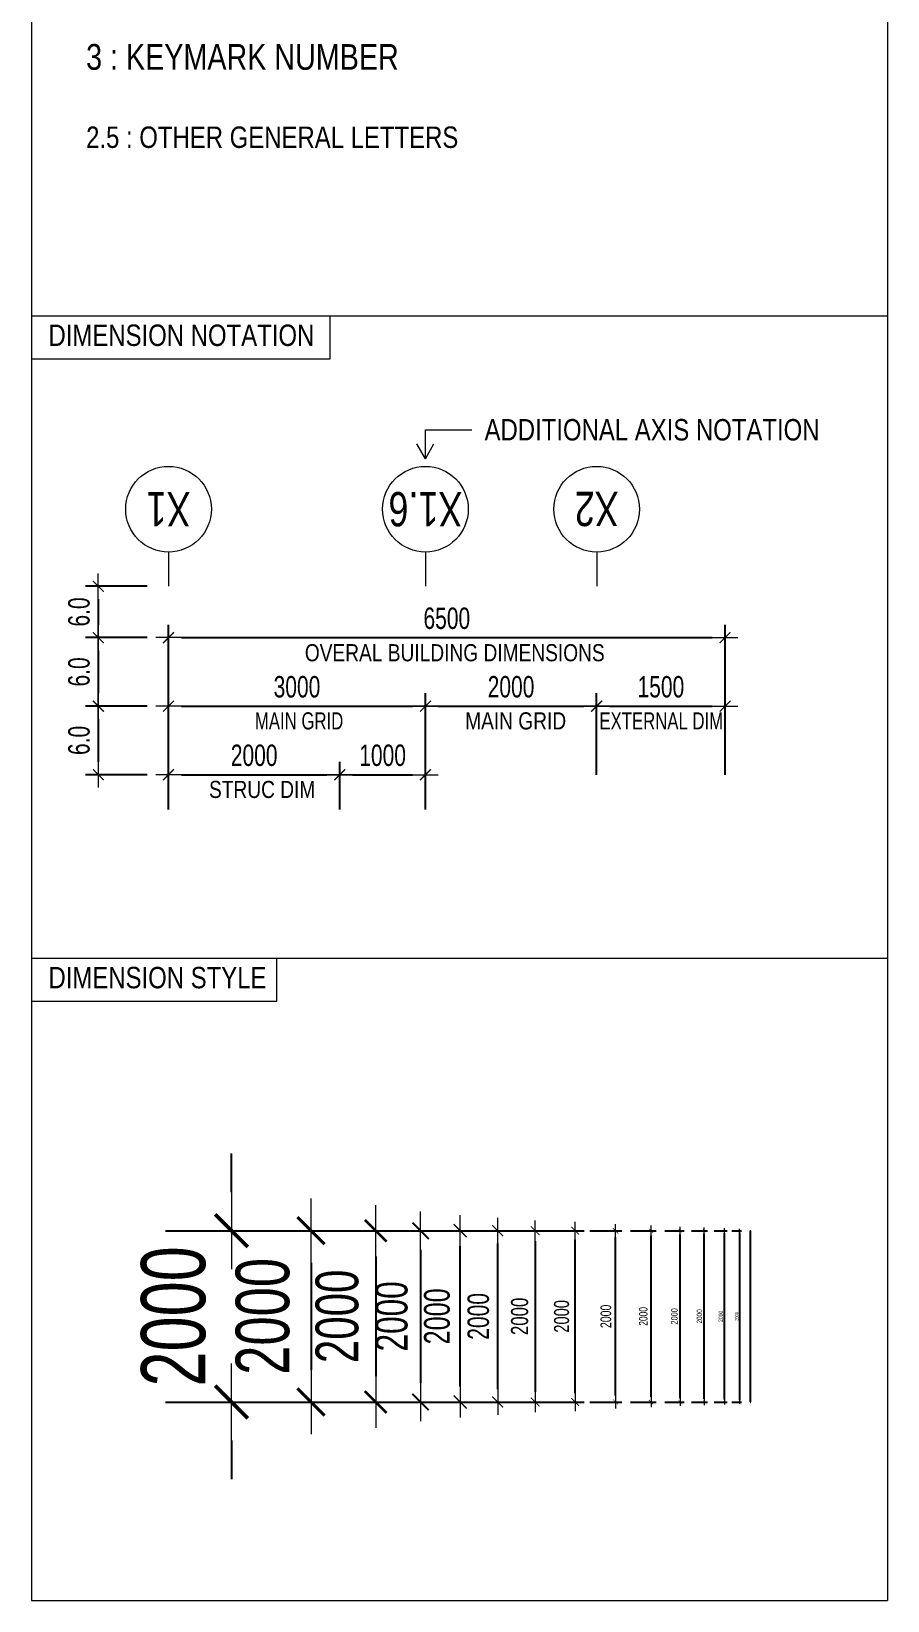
# Model space of a CAD drawing. Header units: millimetres. Extents: x -186788 to 266101, y -9748 to 236614.
# Drawn here: x -128334 to -118334, y 183317 to 201641 of the extents above; entities that cross this region are included whole.
import ezdxf
from ezdxf.enums import TextEntityAlignment as Align

# ---------------------------------------------------------------- set-up
doc = ezdxf.new("R2010")
doc.units = ezdxf.units.MM
doc.header["$MEASUREMENT"] = 0
doc.header["$PDMODE"] = 1
doc.linetypes.add('CENTER2', pattern=[1.125, 0.75, -0.125, 0.125, -0.125])
for name, color, linetype, lineweight in [('NDC_FRAME', 7, 'Continuous', 20), ('NDC_S_ANNO', 7, 'Continuous', 20), ('NDC_S_AXIS', 5, 'CENTER2', 13), ('NDC_S_DIM', 1, 'Continuous', 15), ('NDC_S_SYMBOL', 1, 'Continuous', 15), ('NDC_S_TEXT SYMBOL', 7, 'Continuous', 20), ('NDC_S_VN TEXT', 7, 'Continuous', 20)]:
    doc.layers.add(name, color=color, linetype=linetype, lineweight=lineweight)
doc.styles.add('NDC_ANNO', font='', dxfattribs={"width": 0.8})
doc.styles.add('NDC_DIM', font='', dxfattribs={"width": 0.75})
doc.styles.add('NDC_VIE TXT', font='arial.ttf', dxfattribs={"width": 0.8})
doc.styles.get('NDC_ANNO').set_extended_font_data('Dotum')
doc.styles.get('NDC_DIM').set_extended_font_data('Dotum')
doc.dimstyles.new('NDC_dim_100', dxfattribs={"dimscale": 100, "dimtxt": 2.2, "dimasz": 1.5, "dimexe": 1.5, "dimexo": 2.5, "dimgap": 1, "dimtad": 1, "dimdec": 0, "dimzin": 0, "dimdsep": 46, "dimtxsty": 'NDC_DIM', "dimblk": 'DIMMARK', "dimcen": 0.09, "dimdle": 1.2, "dimclrd": 1, "dimclre": 1, "dimclrt": 3, "dimadec": 0, "dimazin": 0, "dimtfac": 1, "dimtdec": 0, "dimtix": 1, "dimtofl": 0, "dimtmove": 0, "dimatfit": 3, "dimfxl": 0, "dimtolj": 1, "dimtzin": 0, "dimarcsym": 0})
doc.dimstyles.new('NDC_dim_120', dxfattribs={"dimscale": 120, "dimtxt": 2.2, "dimasz": 1.5, "dimexe": 1.5, "dimexo": 2.5, "dimgap": 1, "dimtad": 1, "dimdec": 0, "dimzin": 0, "dimdsep": 46, "dimtxsty": 'NDC_DIM', "dimblk": 'DIMMARK', "dimcen": 0.09, "dimdle": 1.2, "dimclrd": 1, "dimclre": 1, "dimclrt": 3, "dimadec": 0, "dimazin": 0, "dimtfac": 1, "dimtdec": 0, "dimtix": 1, "dimtofl": 0, "dimtmove": 0, "dimatfit": 3, "dimfxl": 0, "dimtolj": 1, "dimtzin": 0, "dimarcsym": 0})
doc.dimstyles.new('NDC_dim_15', dxfattribs={"dimscale": 15, "dimtxt": 2.2, "dimasz": 1.5, "dimexe": 1.5, "dimexo": 2.5, "dimgap": 1, "dimtad": 1, "dimdec": 0, "dimzin": 0, "dimdsep": 46, "dimtxsty": 'NDC_DIM', "dimblk": 'DIMMARK', "dimcen": 0.09, "dimdle": 1.2, "dimclrd": 1, "dimclre": 1, "dimclrt": 3, "dimadec": 0, "dimazin": 0, "dimtfac": 1, "dimtdec": 0, "dimtix": 1, "dimtofl": 0, "dimtmove": 0, "dimatfit": 3, "dimfxl": 0, "dimtolj": 1, "dimtzin": 0, "dimarcsym": 0})
doc.dimstyles.new('NDC_dim_150', dxfattribs={"dimscale": 150, "dimtxt": 2.2, "dimasz": 1.5, "dimexe": 1.5, "dimexo": 2.5, "dimgap": 1, "dimtad": 1, "dimdec": 0, "dimzin": 0, "dimdsep": 46, "dimtxsty": 'NDC_DIM', "dimblk": 'DIMMARK', "dimcen": 0.09, "dimdle": 1.2, "dimclrd": 1, "dimclre": 1, "dimclrt": 3, "dimadec": 0, "dimazin": 0, "dimtfac": 1, "dimtdec": 0, "dimtix": 1, "dimtofl": 0, "dimtmove": 0, "dimatfit": 3, "dimfxl": 0, "dimtolj": 1, "dimtzin": 0, "dimarcsym": 0})
doc.dimstyles.new('NDC_dim_20', dxfattribs={"dimscale": 20, "dimtxt": 2.2, "dimasz": 1.5, "dimexe": 1.5, "dimexo": 2.5, "dimgap": 1, "dimtad": 1, "dimdec": 0, "dimzin": 0, "dimdsep": 46, "dimtxsty": 'NDC_DIM', "dimblk": 'DIMMARK', "dimcen": 0.09, "dimdle": 1.2, "dimclrd": 1, "dimclre": 1, "dimclrt": 3, "dimadec": 0, "dimazin": 0, "dimtfac": 1, "dimtdec": 0, "dimtix": 1, "dimtofl": 0, "dimtmove": 0, "dimatfit": 3, "dimfxl": 0, "dimtolj": 1, "dimtzin": 0, "dimarcsym": 0})
doc.dimstyles.new('NDC_dim_200', dxfattribs={"dimscale": 200, "dimtxt": 2.2, "dimasz": 1.5, "dimexe": 1.5, "dimexo": 2.5, "dimgap": 1, "dimtad": 1, "dimdec": 0, "dimzin": 0, "dimdsep": 46, "dimtxsty": 'NDC_DIM', "dimblk": 'DIMMARK', "dimcen": 0.09, "dimdle": 1.2, "dimclrd": 1, "dimclre": 1, "dimclrt": 3, "dimadec": 0, "dimazin": 0, "dimtfac": 1, "dimtdec": 0, "dimtix": 1, "dimtofl": 0, "dimtmove": 0, "dimatfit": 3, "dimfxl": 0, "dimtolj": 1, "dimtzin": 0, "dimarcsym": 0})
doc.dimstyles.new('NDC_dim_25', dxfattribs={"dimscale": 25, "dimtxt": 2.2, "dimasz": 1.5, "dimexe": 1.5, "dimexo": 2.5, "dimgap": 1, "dimtad": 1, "dimdec": 0, "dimzin": 0, "dimdsep": 46, "dimtxsty": 'NDC_DIM', "dimblk": 'DIMMARK', "dimcen": 0.09, "dimdle": 1.2, "dimclrd": 1, "dimclre": 1, "dimclrt": 3, "dimadec": 0, "dimazin": 0, "dimtfac": 1, "dimtdec": 0, "dimtix": 1, "dimtofl": 0, "dimtmove": 0, "dimatfit": 3, "dimfxl": 0, "dimtolj": 1, "dimtzin": 0, "dimarcsym": 0})
doc.dimstyles.new('NDC_dim_250', dxfattribs={"dimscale": 250, "dimtxt": 2.2, "dimasz": 1.5, "dimexe": 1.5, "dimexo": 2.5, "dimgap": 1, "dimtad": 1, "dimdec": 0, "dimzin": 0, "dimdsep": 46, "dimtxsty": 'NDC_DIM', "dimblk": 'DIMMARK', "dimcen": 0.09, "dimdle": 1.2, "dimclrd": 1, "dimclre": 1, "dimclrt": 3, "dimadec": 0, "dimazin": 0, "dimtfac": 1, "dimtdec": 0, "dimtix": 1, "dimtofl": 0, "dimtmove": 0, "dimatfit": 3, "dimfxl": 0, "dimtolj": 1, "dimtzin": 0, "dimarcsym": 0})
doc.dimstyles.new('NDC_dim_30', dxfattribs={"dimscale": 30, "dimtxt": 2.2, "dimasz": 1.5, "dimexe": 1.5, "dimexo": 2.5, "dimgap": 1, "dimtad": 1, "dimdec": 0, "dimzin": 0, "dimdsep": 46, "dimtxsty": 'NDC_DIM', "dimblk": 'DIMMARK', "dimcen": 0.09, "dimdle": 1.2, "dimclrd": 1, "dimclre": 1, "dimclrt": 3, "dimadec": 0, "dimazin": 0, "dimtfac": 1, "dimtdec": 0, "dimtix": 1, "dimtofl": 0, "dimtmove": 0, "dimatfit": 3, "dimfxl": 0, "dimtolj": 1, "dimtzin": 0, "dimarcsym": 0})
doc.dimstyles.new('NDC_dim_300', dxfattribs={"dimscale": 300, "dimtxt": 2.2, "dimasz": 1.5, "dimexe": 1.5, "dimexo": 2.5, "dimgap": 1, "dimtad": 1, "dimdec": 0, "dimzin": 0, "dimdsep": 46, "dimtxsty": 'NDC_DIM', "dimblk": 'DIMMARK', "dimcen": 0.09, "dimdle": 1.2, "dimclrd": 1, "dimclre": 1, "dimclrt": 3, "dimadec": 0, "dimazin": 0, "dimtfac": 1, "dimtdec": 0, "dimtix": 1, "dimtofl": 0, "dimtmove": 0, "dimatfit": 3, "dimfxl": 0, "dimtolj": 1, "dimtzin": 0, "dimarcsym": 0})
doc.dimstyles.new('NDC_dim_40', dxfattribs={"dimscale": 40, "dimtxt": 2.2, "dimasz": 1.5, "dimexe": 1.5, "dimexo": 2.5, "dimgap": 1, "dimtad": 1, "dimdec": 0, "dimzin": 0, "dimdsep": 46, "dimtxsty": 'NDC_DIM', "dimblk": 'DIMMARK', "dimcen": 0.09, "dimdle": 1.2, "dimclrd": 1, "dimclre": 1, "dimclrt": 3, "dimadec": 0, "dimazin": 0, "dimtfac": 1, "dimtdec": 0, "dimtix": 1, "dimtofl": 0, "dimtmove": 0, "dimatfit": 3, "dimfxl": 0, "dimtolj": 1, "dimtzin": 0, "dimarcsym": 0})
doc.dimstyles.new('NDC_dim_50', dxfattribs={"dimscale": 50, "dimtxt": 2.2, "dimasz": 1.5, "dimexe": 1.5, "dimexo": 2.5, "dimgap": 1, "dimtad": 1, "dimdec": 0, "dimzin": 0, "dimdsep": 46, "dimtxsty": 'NDC_DIM', "dimblk": 'DIMMARK', "dimcen": 0.09, "dimdle": 1.2, "dimclrd": 1, "dimclre": 1, "dimclrt": 3, "dimadec": 0, "dimazin": 0, "dimtfac": 1, "dimtdec": 0, "dimtix": 1, "dimtofl": 0, "dimtmove": 0, "dimatfit": 3, "dimfxl": 0, "dimtolj": 1, "dimtzin": 0, "dimarcsym": 0})
doc.dimstyles.new('NDC_dim_70', dxfattribs={"dimscale": 70, "dimtxt": 2.2, "dimasz": 1.5, "dimexe": 1.5, "dimexo": 2.5, "dimgap": 1, "dimtad": 1, "dimdec": 0, "dimzin": 0, "dimdsep": 46, "dimtxsty": 'NDC_DIM', "dimblk": 'DIMMARK', "dimcen": 0.09, "dimdle": 1.2, "dimclrd": 1, "dimclre": 1, "dimclrt": 3, "dimadec": 0, "dimazin": 0, "dimtfac": 1, "dimtdec": 0, "dimtix": 1, "dimtofl": 0, "dimtmove": 0, "dimatfit": 3, "dimfxl": 0, "dimtolj": 1, "dimtzin": 0, "dimarcsym": 0})
doc.dimstyles.new('NDC_dim_80', dxfattribs={"dimscale": 80, "dimtxt": 2.2, "dimasz": 1.5, "dimexe": 1.5, "dimexo": 2.5, "dimgap": 1, "dimtad": 1, "dimdec": 0, "dimzin": 0, "dimdsep": 46, "dimtxsty": 'NDC_DIM', "dimblk": 'DIMMARK', "dimcen": 0.09, "dimdle": 1.2, "dimclrd": 1, "dimclre": 1, "dimclrt": 3, "dimadec": 0, "dimazin": 0, "dimtfac": 1, "dimtdec": 0, "dimtix": 1, "dimtofl": 0, "dimtmove": 0, "dimatfit": 3, "dimfxl": 0, "dimtolj": 1, "dimtzin": 0, "dimarcsym": 0})
doc.dimstyles.new('NDC_dim_iso', dxfattribs={"dimtxt": 2.2, "dimasz": 1, "dimexe": 1.5, "dimexo": 2.5, "dimgap": 1, "dimtad": 1, "dimdec": 0, "dimzin": 0, "dimdsep": 46, "dimtxsty": 'NDC_DIM', "dimblk": 'DIMMARK', "dimcen": 0.09, "dimdle": 1.2, "dimclrd": 1, "dimclre": 1, "dimclrt": 3, "dimadec": 0, "dimazin": 0, "dimtfac": 1, "dimtdec": 0, "dimtix": 1, "dimtofl": 0, "dimtmove": 0, "dimatfit": 3, "dimfxl": 0, "dimtolj": 1, "dimtzin": 0, "dimarcsym": 0})

# ---------------------------------------------------------------- blocks, each defined once
blk = doc.blocks.new('DIMMARK')
at = {"layer": 'NDC_S_DIM', "color": 1}
blk.add_line((-1.5, 0), (1, 0), dxfattribs=at)
at = {"layer": 'NDC_S_DIM', "color": 2, "const_width": 0.1}
blk.add_lwpolyline([(-0.424, -0.424), (0.424, 0.424)], dxfattribs=at)
blk = doc.blocks.new('*D224')
at = {"layer": 'Defpoints', "color": 0, "transparency": 16777216}
for p in [(-122417, 50464), (-118731, 50464), (-122417, 48464)]:
    blk.add_point(p, dxfattribs=at)
at = {"layer": 'NDC_S_DIM', "color": 1, "lineweight": -2, "transparency": 16777216}
for p, q in [((-119531, 50464), (-118581, 50464)), ((-118731, 48614), (-118731, 50314)), ((-119531, 48464), (-118581, 48464))]:
    blk.add_line(p, q, dxfattribs=at)
at = {"layer": 'NDC_S_DIM', "color": 1, "lineweight": -2, "transparency": 16777216, "xscale": 150, "yscale": 150, "zscale": 150}
for p, rotation in [((-118731, 50464), 90), ((-118731, 48464), 270)]:
    blk.add_blockref('DIMMARK', p, dxfattribs=dict(at, rotation=rotation))
at = {"layer": 'NDC_S_DIM', "color": 3, "transparency": 16777216, "insert": (-118956, 49464), "char_height": 250, "attachment_point": 5, "rotation": 90, "style": 'NDC_DIM'}
blk.add_mtext('\\A1;2000', dxfattribs=at)
blk = doc.blocks.new('*D225')
at = {"layer": 'Defpoints', "color": 0, "transparency": 16777216}
for p in [(-122417, 50464), (-117826, 50464), (-122417, 48464)]:
    blk.add_point(p, dxfattribs=at)
at = {"layer": 'NDC_S_DIM', "color": 1, "lineweight": -2, "transparency": 16777216}
for p, q in [((-118246, 50464), (-117721, 50464)), ((-117826, 48569), (-117826, 50359)), ((-118246, 48464), (-117721, 48464))]:
    blk.add_line(p, q, dxfattribs=at)
at = {"layer": 'NDC_S_DIM', "color": 1, "lineweight": -2, "transparency": 16777216, "xscale": 105, "yscale": 105, "zscale": 105}
for p, rotation in [((-117826, 50464), 90), ((-117826, 48464), 270)]:
    blk.add_blockref('DIMMARK', p, dxfattribs=dict(at, rotation=rotation))
at = {"layer": 'NDC_S_DIM', "color": 3, "transparency": 16777216, "insert": (-117984, 49464), "char_height": 175, "attachment_point": 5, "rotation": 90, "style": 'NDC_DIM'}
blk.add_mtext('\\A1;2000', dxfattribs=at)
blk = doc.blocks.new('*D226')
at = {"layer": 'Defpoints', "color": 0, "transparency": 16777216}
for p in [(-122417, 50464), (-117355, 50464), (-122417, 48464)]:
    blk.add_point(p, dxfattribs=at)
at = {"layer": 'NDC_S_DIM', "color": 1, "lineweight": -2, "transparency": 16777216}
for p, q in [((-117655, 50464), (-117280, 50464)), ((-117355, 48539), (-117355, 50389)), ((-117655, 48464), (-117280, 48464))]:
    blk.add_line(p, q, dxfattribs=at)
at = {"layer": 'NDC_S_DIM', "color": 1, "lineweight": -2, "transparency": 16777216, "xscale": 75, "yscale": 75, "zscale": 75}
for p, rotation in [((-117355, 50464), 90), ((-117355, 48464), 270)]:
    blk.add_blockref('DIMMARK', p, dxfattribs=dict(at, rotation=rotation))
at = {"layer": 'NDC_S_DIM', "color": 3, "transparency": 16777216, "insert": (-117467, 49464), "char_height": 125, "attachment_point": 5, "rotation": 90, "style": 'NDC_DIM'}
blk.add_mtext('\\A1;2000', dxfattribs=at)
blk = doc.blocks.new('*D227')
at = {"layer": 'Defpoints', "color": 0, "transparency": 16777216}
for p in [(-122417, 50464), (-116940, 50464), (-122417, 48464)]:
    blk.add_point(p, dxfattribs=at)
at = {"layer": 'NDC_S_DIM', "color": 1, "lineweight": -2, "transparency": 16777216}
for p, q in [((-117180, 50464), (-116880, 50464)), ((-116940, 48524), (-116940, 50404)), ((-117180, 48464), (-116880, 48464))]:
    blk.add_line(p, q, dxfattribs=at)
at = {"layer": 'NDC_S_DIM', "color": 1, "lineweight": -2, "transparency": 16777216, "xscale": 60, "yscale": 60, "zscale": 60}
for p, rotation in [((-116940, 50464), 90), ((-116940, 48464), 270)]:
    blk.add_blockref('DIMMARK', p, dxfattribs=dict(at, rotation=rotation))
at = {"layer": 'NDC_S_DIM', "color": 3, "transparency": 16777216, "insert": (-117030, 49464), "char_height": 100, "attachment_point": 5, "rotation": 90, "style": 'NDC_DIM'}
blk.add_mtext('\\A1;2000', dxfattribs=at)
blk = doc.blocks.new('*D228')
at = {"layer": 'Defpoints', "color": 0, "transparency": 16777216}
for p in [(-122417, 50464), (-116599, 50464), (-122417, 48464)]:
    blk.add_point(p, dxfattribs=at)
at = {"layer": 'NDC_S_DIM', "color": 1, "lineweight": -2, "transparency": 16777216}
for p, q in [((-116779, 50464), (-116554, 50464)), ((-116599, 48509), (-116599, 50419)), ((-116779, 48464), (-116554, 48464))]:
    blk.add_line(p, q, dxfattribs=at)
at = {"layer": 'NDC_S_DIM', "color": 1, "lineweight": -2, "transparency": 16777216, "xscale": 45, "yscale": 45, "zscale": 45}
for p, rotation in [((-116599, 50464), 90), ((-116599, 48464), 270)]:
    blk.add_blockref('DIMMARK', p, dxfattribs=dict(at, rotation=rotation))
at = {"layer": 'NDC_S_DIM', "color": 3, "transparency": 16777216, "insert": (-116667, 49464), "char_height": 75, "attachment_point": 5, "rotation": 90, "style": 'NDC_DIM'}
blk.add_mtext('\\A1;2000', dxfattribs=at)
blk = doc.blocks.new('*D229')
at = {"layer": 'Defpoints', "color": 0, "transparency": 16777216}
for p in [(-122417, 50464), (-116318, 50464), (-122417, 48464)]:
    blk.add_point(p, dxfattribs=at)
at = {"layer": 'NDC_S_DIM', "color": 1, "lineweight": -2, "transparency": 16777216}
for p, q in [((-116468, 50464), (-116281, 50464)), ((-116318, 48502), (-116318, 50427)), ((-116468, 48464), (-116281, 48464))]:
    blk.add_line(p, q, dxfattribs=at)
at = {"layer": 'NDC_S_DIM', "color": 1, "lineweight": -2, "transparency": 16777216, "xscale": 37.5, "yscale": 37.5, "zscale": 37.5}
for p, rotation in [((-116318, 50464), 90), ((-116318, 48464), 270)]:
    blk.add_blockref('DIMMARK', p, dxfattribs=dict(at, rotation=rotation))
at = {"layer": 'NDC_S_DIM', "color": 3, "transparency": 16777216, "insert": (-116375, 49464), "char_height": 62.5, "attachment_point": 5, "rotation": 90, "style": 'NDC_DIM'}
blk.add_mtext('\\A1;2000', dxfattribs=at)
blk = doc.blocks.new('*D230')
at = {"layer": 'Defpoints', "color": 0, "transparency": 16777216}
for p in [(-122417, 50464), (-116081, 50464), (-122417, 48464)]:
    blk.add_point(p, dxfattribs=at)
at = {"layer": 'NDC_S_DIM', "color": 1, "lineweight": -2, "transparency": 16777216}
for p, q in [((-116201, 50464), (-116051, 50464)), ((-116081, 48494), (-116081, 50434)), ((-116201, 48464), (-116051, 48464))]:
    blk.add_line(p, q, dxfattribs=at)
at = {"layer": 'NDC_S_DIM', "color": 1, "lineweight": -2, "transparency": 16777216, "xscale": 30, "yscale": 30, "zscale": 30}
for p, rotation in [((-116081, 50464), 90), ((-116081, 48464), 270)]:
    blk.add_blockref('DIMMARK', p, dxfattribs=dict(at, rotation=rotation))
at = {"layer": 'NDC_S_DIM', "color": 3, "transparency": 16777216, "insert": (-116126, 49464), "char_height": 50, "attachment_point": 5, "rotation": 90, "style": 'NDC_DIM'}
blk.add_mtext('\\A1;2000', dxfattribs=at)
blk = doc.blocks.new('*D231')
at = {"layer": 'Defpoints', "color": 0, "transparency": 16777216}
for p in [(-122417, 50464), (-115778, 50464), (-122417, 48464)]:
    blk.add_point(p, dxfattribs=at)
at = {"layer": 'NDC_S_DIM', "color": 1, "lineweight": -2, "transparency": 16777216}
for p, q in [((-115784, 50464), (-115776, 50464)), ((-115778, 48465), (-115778, 50463)), ((-115784, 48464), (-115776, 48464))]:
    blk.add_line(p, q, dxfattribs=at)
for p, rotation in [((-115778, 50464), 90), ((-115778, 48464), 270)]:
    blk.add_blockref('DIMMARK', p, dxfattribs=dict(at, rotation=rotation))
at = {"layer": 'NDC_S_DIM', "color": 3, "transparency": 16777216, "insert": (-115780, 49464), "char_height": 2.5, "attachment_point": 5, "rotation": 90, "style": 'NDC_DIM'}
blk.add_mtext('\\A1;2000', dxfattribs=at)
blk = doc.blocks.new('*D233')
at = {"layer": 'Defpoints', "color": 0, "transparency": 16777216}
for p in [(-122417, 50464), (-122417, 48464), (-119631, 48464)]:
    blk.add_point(p, dxfattribs=at)
at = {"layer": 'NDC_S_DIM', "color": 1, "lineweight": -2, "transparency": 16777216}
for p, q in [((-120531, 50464), (-119406, 50464)), ((-119631, 50239), (-119631, 48689)), ((-120531, 48464), (-119406, 48464))]:
    blk.add_line(p, q, dxfattribs=at)
at = {"layer": 'NDC_S_DIM', "color": 1, "lineweight": -2, "transparency": 16777216, "xscale": 225, "yscale": 225, "zscale": 225}
for p, rotation in [((-119631, 50464), 90), ((-119631, 48464), 270)]:
    blk.add_blockref('DIMMARK', p, dxfattribs=dict(at, rotation=rotation))
at = {"layer": 'NDC_S_DIM', "color": 3, "transparency": 16777216, "insert": (-119969, 49464), "char_height": 375, "attachment_point": 5, "rotation": 90, "style": 'NDC_DIM'}
blk.add_mtext('\\A1;2000', dxfattribs=at)
blk = doc.blocks.new('*D234')
at = {"layer": 'Defpoints', "color": 0, "transparency": 16777216}
for p in [(-122417, 50464), (-122417, 48464), (-120155, 48464)]:
    blk.add_point(p, dxfattribs=at)
at = {"layer": 'NDC_S_DIM', "color": 1, "lineweight": -2, "transparency": 16777216}
for p, q in [((-121355, 50464), (-119855, 50464)), ((-120155, 50164), (-120155, 48764)), ((-121355, 48464), (-119855, 48464))]:
    blk.add_line(p, q, dxfattribs=at)
at = {"layer": 'NDC_S_DIM', "color": 1, "lineweight": -2, "transparency": 16777216, "xscale": 300, "yscale": 300, "zscale": 300}
for p, rotation in [((-120155, 50464), 90), ((-120155, 48464), 270)]:
    blk.add_blockref('DIMMARK', p, dxfattribs=dict(at, rotation=rotation))
at = {"layer": 'NDC_S_DIM', "color": 3, "transparency": 16777216, "insert": (-120605, 49464), "char_height": 500, "attachment_point": 5, "rotation": 90, "style": 'NDC_DIM'}
blk.add_mtext('\\A1;2000', dxfattribs=at)
blk = doc.blocks.new('*D235')
at = {"layer": 'Defpoints', "color": 0, "transparency": 16777216}
for p in [(-122417, 50464), (-122417, 48464), (-115906, 48464)]:
    blk.add_point(p, dxfattribs=at)
at = {"layer": 'NDC_S_DIM', "color": 1, "lineweight": -2, "transparency": 16777216}
for p, q in [((-115996, 50464), (-115884, 50464)), ((-115906, 50442), (-115906, 48487)), ((-115996, 48464), (-115884, 48464))]:
    blk.add_line(p, q, dxfattribs=at)
at = {"layer": 'NDC_S_DIM', "color": 1, "lineweight": -2, "transparency": 16777216, "xscale": 22.5, "yscale": 22.5, "zscale": 22.5}
for p, rotation in [((-115906, 50464), 90), ((-115906, 48464), 270)]:
    blk.add_blockref('DIMMARK', p, dxfattribs=dict(at, rotation=rotation))
at = {"layer": 'NDC_S_DIM', "color": 3, "transparency": 16777216, "insert": (-115940, 49464), "char_height": 37.5, "attachment_point": 5, "rotation": 90, "style": 'NDC_DIM'}
blk.add_mtext('\\A1;2000', dxfattribs=at)
blk = doc.blocks.new('*D236')
at = {"layer": 'Defpoints', "color": 0, "transparency": 16777216}
for p in [(-122417, 50464), (-122417, 48464), (-118293, 48464)]:
    blk.add_point(p, dxfattribs=at)
at = {"layer": 'NDC_S_DIM', "color": 1, "lineweight": -2, "transparency": 16777216}
for p, q in [((-118773, 50464), (-118173, 50464)), ((-118293, 50344), (-118293, 48584)), ((-118773, 48464), (-118173, 48464))]:
    blk.add_line(p, q, dxfattribs=at)
at = {"layer": 'NDC_S_DIM', "color": 1, "lineweight": -2, "transparency": 16777216, "xscale": 120, "yscale": 120, "zscale": 120}
for p, rotation in [((-118293, 50464), 90), ((-118293, 48464), 270)]:
    blk.add_blockref('DIMMARK', p, dxfattribs=dict(at, rotation=rotation))
at = {"layer": 'NDC_S_DIM', "color": 3, "transparency": 16777216, "insert": (-118474, 49464), "char_height": 200, "attachment_point": 5, "rotation": 90, "style": 'NDC_DIM'}
blk.add_mtext('\\A1;2000', dxfattribs=at)
blk = doc.blocks.new('*D237')
at = {"layer": 'Defpoints', "color": 0, "transparency": 16777216}
for p in [(-122417, 50464), (-119169, 50464), (-122417, 48464)]:
    blk.add_point(p, dxfattribs=at)
at = {"layer": 'NDC_S_DIM', "color": 1, "lineweight": -2, "transparency": 16777216}
for p, q in [((-119889, 50464), (-118989, 50464)), ((-119169, 48644), (-119169, 50284)), ((-119889, 48464), (-118989, 48464))]:
    blk.add_line(p, q, dxfattribs=at)
at = {"layer": 'NDC_S_DIM', "color": 1, "lineweight": -2, "transparency": 16777216, "xscale": 180, "yscale": 180, "zscale": 180}
for p, rotation in [((-119169, 50464), 90), ((-119169, 48464), 270)]:
    blk.add_blockref('DIMMARK', p, dxfattribs=dict(at, rotation=rotation))
at = {"layer": 'NDC_S_DIM', "color": 3, "transparency": 16777216, "insert": (-119439, 49464), "char_height": 300, "attachment_point": 5, "rotation": 90, "style": 'NDC_DIM'}
blk.add_mtext('\\A1;2000', dxfattribs=at)
blk = doc.blocks.new('*D238')
at = {"layer": 'Defpoints', "color": 0, "transparency": 16777216}
for p in [(-123362, 50464), (-123362, 48464), (-121840, 48464)]:
    blk.add_point(p, dxfattribs=at)
at = {"layer": 'NDC_S_DIM', "color": 1, "lineweight": -2, "transparency": 16777216}
for p, q in [((-121840, 50914), (-121840, 51364)), ((-122612, 50464), (-121390, 50464)), ((-122612, 48464), (-121390, 48464)), ((-121840, 48014), (-121840, 47564))]:
    blk.add_line(p, q, dxfattribs=at)
at = {"layer": 'NDC_S_DIM', "color": 1, "lineweight": -2, "transparency": 16777216, "xscale": 450, "yscale": 450, "zscale": 450}
for p, rotation in [((-121840, 50464), 270), ((-121840, 48464), 90)]:
    blk.add_blockref('DIMMARK', p, dxfattribs=dict(at, rotation=rotation))
at = {"layer": 'NDC_S_DIM', "color": 3, "transparency": 16777216, "insert": (-122516, 49464), "char_height": 750, "attachment_point": 5, "rotation": 90, "style": 'NDC_DIM'}
blk.add_mtext('\\A1;2000', dxfattribs=at)
blk = doc.blocks.new('*D239')
at = {"layer": 'Defpoints', "color": 0, "transparency": 16777216}
for p in [(-123362, 50464), (-123362, 48464), (-120911, 48464)]:
    blk.add_point(p, dxfattribs=at)
at = {"layer": 'NDC_S_DIM', "color": 1, "lineweight": -2, "transparency": 16777216}
for p, q in [((-122411, 50464), (-120536, 50464)), ((-120911, 50089), (-120911, 48839)), ((-122411, 48464), (-120536, 48464))]:
    blk.add_line(p, q, dxfattribs=at)
at = {"layer": 'NDC_S_DIM', "color": 1, "lineweight": -2, "transparency": 16777216, "xscale": 375, "yscale": 375, "zscale": 375}
for p, rotation in [((-120911, 50464), 90), ((-120911, 48464), 270)]:
    blk.add_blockref('DIMMARK', p, dxfattribs=dict(at, rotation=rotation))
at = {"layer": 'NDC_S_DIM', "color": 3, "transparency": 16777216, "insert": (-121474, 49464), "char_height": 625, "attachment_point": 5, "rotation": 90, "style": 'NDC_DIM'}
blk.add_mtext('\\A1;2000', dxfattribs=at)
blk = doc.blocks.new('*D240')
at = {"layer": 'Defpoints', "color": 0, "transparency": 16777216}
for p in [(-120575, 55789), (-122575, 55133), (-120575, 55133)]:
    blk.add_point(p, dxfattribs=at)
at = {"layer": 'NDC_S_DIM', "color": 1, "lineweight": -2, "transparency": 16777216}
for p, q in [((-122575, 55383), (-122575, 55939)), ((-120575, 55383), (-120575, 55939)), ((-122425, 55789), (-120725, 55789))]:
    blk.add_line(p, q, dxfattribs=at)
at = {"layer": 'NDC_S_DIM', "color": 1, "lineweight": -2, "transparency": 16777216, "xscale": 150, "yscale": 150, "zscale": 150, "rotation": 180}
blk.add_blockref('DIMMARK', (-122575, 55789), dxfattribs=at)
at = {"layer": 'NDC_S_DIM', "color": 1, "lineweight": -2, "transparency": 16777216, "xscale": 150, "yscale": 150, "zscale": 150}
blk.add_blockref('DIMMARK', (-120575, 55789), dxfattribs=at)
at = {"layer": 'NDC_S_DIM', "color": 3, "transparency": 16777216, "insert": (-121575, 56014), "char_height": 250, "attachment_point": 5, "style": 'NDC_DIM'}
blk.add_mtext('\\A1;2000', dxfattribs=at)
blk = doc.blocks.new('*D241')
at = {"layer": 'Defpoints', "color": 0, "transparency": 16777216}
for p in [(-119575, 56589), (-122575, 55133), (-119575, 55133)]:
    blk.add_point(p, dxfattribs=at)
at = {"layer": 'NDC_S_DIM', "color": 1, "lineweight": -2, "transparency": 16777216}
for p, q in [((-122575, 55789), (-122575, 56739)), ((-119575, 55789), (-119575, 56739)), ((-122425, 56589), (-119725, 56589))]:
    blk.add_line(p, q, dxfattribs=at)
at = {"layer": 'NDC_S_DIM', "color": 1, "lineweight": -2, "transparency": 16777216, "xscale": 150, "yscale": 150, "zscale": 150, "rotation": 180}
blk.add_blockref('DIMMARK', (-122575, 56589), dxfattribs=at)
at = {"layer": 'NDC_S_DIM', "color": 1, "lineweight": -2, "transparency": 16777216, "xscale": 150, "yscale": 150, "zscale": 150}
blk.add_blockref('DIMMARK', (-119575, 56589), dxfattribs=at)
at = {"layer": 'NDC_S_DIM', "color": 3, "transparency": 16777216, "insert": (-121075, 56814), "char_height": 250, "attachment_point": 5, "style": 'NDC_DIM'}
blk.add_mtext('\\A1;3000', dxfattribs=at)
blk = doc.blocks.new('*D242')
at = {"layer": 'Defpoints', "color": 0, "transparency": 16777216}
for p in [(-116075, 57389), (-122575, 55133), (-116075, 55133)]:
    blk.add_point(p, dxfattribs=at)
at = {"layer": 'NDC_S_DIM', "color": 1, "lineweight": -2, "transparency": 16777216}
for p, q in [((-122575, 56589), (-122575, 57539)), ((-116075, 56589), (-116075, 57539)), ((-122425, 57389), (-116225, 57389))]:
    blk.add_line(p, q, dxfattribs=at)
at = {"layer": 'NDC_S_DIM', "color": 1, "lineweight": -2, "transparency": 16777216, "xscale": 150, "yscale": 150, "zscale": 150, "rotation": 180}
blk.add_blockref('DIMMARK', (-122575, 57389), dxfattribs=at)
at = {"layer": 'NDC_S_DIM', "color": 1, "lineweight": -2, "transparency": 16777216, "xscale": 150, "yscale": 150, "zscale": 150}
blk.add_blockref('DIMMARK', (-116075, 57389), dxfattribs=at)
at = {"layer": 'NDC_S_DIM', "color": 3, "transparency": 16777216, "insert": (-119325, 57614), "char_height": 250, "attachment_point": 5, "style": 'NDC_DIM'}
blk.add_mtext('\\A1;6500', dxfattribs=at)
blk = doc.blocks.new('*D243')
at = {"layer": 'Defpoints', "color": 0, "transparency": 16777216}
for p in [(-122575, 56589), (-123395, 55789), (-122575, 55789)]:
    blk.add_point(p, dxfattribs=at)
at = {"layer": 'NDC_S_DIM', "color": 1, "lineweight": -2, "transparency": 16777216}
for p, q in [((-122825, 56589), (-123545, 56589)), ((-123395, 56439), (-123395, 55939)), ((-122825, 55789), (-123545, 55789))]:
    blk.add_line(p, q, dxfattribs=at)
at = {"layer": 'NDC_S_DIM', "color": 1, "lineweight": -2, "transparency": 16777216, "xscale": 150, "yscale": 150, "zscale": 150}
for p, rotation in [((-123395, 56589), 90), ((-123395, 55789), 270)]:
    blk.add_blockref('DIMMARK', p, dxfattribs=dict(at, rotation=rotation))
at = {"layer": 'NDC_S_DIM', "color": 3, "transparency": 16777216, "insert": (-123620, 56189), "char_height": 250, "attachment_point": 5, "rotation": 90, "style": 'NDC_DIM'}
blk.add_mtext('\\A1;6.0', dxfattribs=at)
blk = doc.blocks.new('*D244')
at = {"layer": 'Defpoints', "color": 0, "transparency": 16777216}
for p in [(-122575, 57389), (-123395, 56589), (-122575, 56589)]:
    blk.add_point(p, dxfattribs=at)
at = {"layer": 'NDC_S_DIM', "color": 1, "lineweight": -2, "transparency": 16777216}
for p, q in [((-122825, 57389), (-123545, 57389)), ((-123395, 57239), (-123395, 56739)), ((-122825, 56589), (-123545, 56589))]:
    blk.add_line(p, q, dxfattribs=at)
at = {"layer": 'NDC_S_DIM', "color": 1, "lineweight": -2, "transparency": 16777216, "xscale": 150, "yscale": 150, "zscale": 150}
for p, rotation in [((-123395, 57389), 90), ((-123395, 56589), 270)]:
    blk.add_blockref('DIMMARK', p, dxfattribs=dict(at, rotation=rotation))
at = {"layer": 'NDC_S_DIM', "color": 3, "transparency": 16777216, "insert": (-123620, 56989), "char_height": 250, "attachment_point": 5, "rotation": 90, "style": 'NDC_DIM'}
blk.add_mtext('\\A1;6.0', dxfattribs=at)
blk = doc.blocks.new('*D245')
at = {"layer": 'Defpoints', "color": 0, "transparency": 16777216}
for p in [(-117575, 56589), (-119575, 55133), (-117575, 55133)]:
    blk.add_point(p, dxfattribs=at)
at = {"layer": 'NDC_S_DIM', "color": 1, "lineweight": -2, "transparency": 16777216}
for p, q in [((-119575, 55789), (-119575, 56739)), ((-117575, 55789), (-117575, 56739)), ((-119425, 56589), (-117725, 56589))]:
    blk.add_line(p, q, dxfattribs=at)
at = {"layer": 'NDC_S_DIM', "color": 1, "lineweight": -2, "transparency": 16777216, "xscale": 150, "yscale": 150, "zscale": 150, "rotation": 180}
blk.add_blockref('DIMMARK', (-119575, 56589), dxfattribs=at)
at = {"layer": 'NDC_S_DIM', "color": 1, "lineweight": -2, "transparency": 16777216, "xscale": 150, "yscale": 150, "zscale": 150}
blk.add_blockref('DIMMARK', (-117575, 56589), dxfattribs=at)
at = {"layer": 'NDC_S_DIM', "color": 3, "transparency": 16777216, "insert": (-118575, 56814), "char_height": 250, "attachment_point": 5, "style": 'NDC_DIM'}
blk.add_mtext('\\A1;2000', dxfattribs=at)
blk = doc.blocks.new('*D246')
at = {"layer": 'Defpoints', "color": 0, "transparency": 16777216}
for p in [(-116075, 56589), (-117575, 55133), (-116075, 55133)]:
    blk.add_point(p, dxfattribs=at)
at = {"layer": 'NDC_S_DIM', "color": 1, "lineweight": -2, "transparency": 16777216}
for p, q in [((-117575, 55789), (-117575, 56739)), ((-116075, 55789), (-116075, 56739)), ((-117425, 56589), (-116225, 56589))]:
    blk.add_line(p, q, dxfattribs=at)
at = {"layer": 'NDC_S_DIM', "color": 1, "lineweight": -2, "transparency": 16777216, "xscale": 150, "yscale": 150, "zscale": 150, "rotation": 180}
blk.add_blockref('DIMMARK', (-117575, 56589), dxfattribs=at)
at = {"layer": 'NDC_S_DIM', "color": 1, "lineweight": -2, "transparency": 16777216, "xscale": 150, "yscale": 150, "zscale": 150}
blk.add_blockref('DIMMARK', (-116075, 56589), dxfattribs=at)
at = {"layer": 'NDC_S_DIM', "color": 3, "transparency": 16777216, "insert": (-116825, 56814), "char_height": 250, "attachment_point": 5, "style": 'NDC_DIM'}
blk.add_mtext('\\A1;1500', dxfattribs=at)
blk = doc.blocks.new('*D247')
at = {"layer": 'Defpoints', "color": 0, "transparency": 16777216}
for p in [(-119575, 55789), (-120575, 55133), (-119575, 55133)]:
    blk.add_point(p, dxfattribs=at)
at = {"layer": 'NDC_S_DIM', "color": 1, "lineweight": -2, "transparency": 16777216}
for p, q in [((-120575, 55383), (-120575, 55939)), ((-119575, 55383), (-119575, 55939)), ((-120425, 55789), (-119725, 55789))]:
    blk.add_line(p, q, dxfattribs=at)
at = {"layer": 'NDC_S_DIM', "color": 1, "lineweight": -2, "transparency": 16777216, "xscale": 150, "yscale": 150, "zscale": 150, "rotation": 180}
blk.add_blockref('DIMMARK', (-120575, 55789), dxfattribs=at)
at = {"layer": 'NDC_S_DIM', "color": 1, "lineweight": -2, "transparency": 16777216, "xscale": 150, "yscale": 150, "zscale": 150}
blk.add_blockref('DIMMARK', (-119575, 55789), dxfattribs=at)
at = {"layer": 'NDC_S_DIM', "color": 3, "transparency": 16777216, "insert": (-120075, 56014), "char_height": 250, "attachment_point": 5, "style": 'NDC_DIM'}
blk.add_mtext('\\A1;1000', dxfattribs=at)
blk = doc.blocks.new('*D248')
at = {"layer": 'Defpoints', "color": 0, "transparency": 16777216}
for p in [(-122575, 57989), (-123395, 57389), (-122575, 57389)]:
    blk.add_point(p, dxfattribs=at)
at = {"layer": 'NDC_S_DIM', "color": 1, "lineweight": -2, "transparency": 16777216}
for p, q in [((-122825, 57989), (-123545, 57989)), ((-123395, 57839), (-123395, 57539)), ((-122825, 57389), (-123545, 57389))]:
    blk.add_line(p, q, dxfattribs=at)
at = {"layer": 'NDC_S_DIM', "color": 1, "lineweight": -2, "transparency": 16777216, "xscale": 150, "yscale": 150, "zscale": 150}
for p, rotation in [((-123395, 57989), 90), ((-123395, 57389), 270)]:
    blk.add_blockref('DIMMARK', p, dxfattribs=dict(at, rotation=rotation))
at = {"layer": 'NDC_S_DIM', "color": 3, "transparency": 16777216, "insert": (-123620, 57689), "char_height": 250, "attachment_point": 5, "rotation": 90, "style": 'NDC_DIM'}
blk.add_mtext('\\A1;6.0', dxfattribs=at)
blk = doc.blocks.new('*U217')
at = {"layer": 'NDC_S_SYMBOL'}
blk.add_line((0, -5), (0, -9), dxfattribs=at)
blk.add_circle((0, 0), 5, dxfattribs=at)
at = {"layer": 'NDC_S_TEXT SYMBOL', "color": 7, "style": 'NDC_ANNO', "width": 0.8}
blk.add_attdef('GRID', text='', height=4, rotation=180, dxfattribs=at).set_placement((0, 0), align=Align.MIDDLE)
blk = doc.blocks.new('NDC_S_ISO_A1_B3CC1')
at = {"layer": 'NDC_FRAME'}
for p, q in [((-124176.9, 76145), (-124176.9, 46145)), ((-114176.9, 76145), (-114176.9, 46145)), ((-124176.9, 61145), (-114176.9, 61145)), ((-120686.3, 60645), (-120686.3, 61145)), ((-124176.9, 60645), (-120686.3, 60645)), ((-124176.9, 53645), (-114176.9, 53645)), ((-121310.4, 53145), (-121310.4, 53645)), ((-124176.9, 53145), (-121310.4, 53145)), ((-124176.9, 46145), (-114176.9, 46145))]:
    blk.add_line(p, q, dxfattribs=at)
at = {"layer": 'NDC_S_ANNO'}
for p, q in [((-119574.9, 59813.9), (-119031.9, 59813.9)), ((-119574.9, 59477.8), (-119574.9, 59813.9)), ((-119574.9, 59477.8), (-119674.9, 59651)), ((-119574.9, 59477.8), (-119474.9, 59651))]:
    blk.add_line(p, q, dxfattribs=at)
at = {"layer": 'NDC_S_AXIS', "xscale": 100, "yscale": 100, "zscale": 100}
for p, values in [((-122574.9, 58889.1), {'GRID': 'X1'}), ((-119574.9, 58889.1), {'GRID': 'X1.6'}), ((-117574.9, 58889.1), {'GRID': 'X2'})]:
    blk.add_blockref('*U217', p, dxfattribs=at).add_auto_attribs(values)
at = {"layer": 'NDC_S_VN TEXT', "style": 'NDC_VIE TXT', "width": 0.8}
for s, height, p in [('3 : KEYMARK NUMBER', 300, (-123537.6, 64170.3)), ('2.5 : OTHER GENERAL LETTERS', 250, (-123537.6, 63232.5))]:
    blk.add_text(s, height=height, dxfattribs=at).set_placement(p, align=Align.MIDDLE_LEFT)
at = {"layer": 'NDC_S_VN TEXT', "color": 3, "style": 'NDC_VIE TXT'}
for s, height, width, p in [('DIMENSION NOTATION', 250, 0.8, (-123976.9, 60920)), ('ADDITIONAL AXIS NOTATION', 250, 0.8, (-118884, 59816.5)), ('OVERAL BUILDING DIMENSIONS', 200, 0.8, (-120983.3, 57213.1)), ('MAIN GRID', 200, 0.7, (-121566.2, 56417.1)), ('MAIN GRID', 200, 0.8, (-119110.9, 56417.1)), ('EXTERNAL DIM', 200, 0.7, (-117542.9, 56417.1)), ('STRUC DIM', 200, 0.8, (-122102.3, 55617.1)), ('DIMENSION STYLE', 250, 0.8, (-123976.9, 53420))]:
    blk.add_text(s, height=height, dxfattribs=dict(at, width=width)).set_placement(p, align=Align.MIDDLE_LEFT)
at = {"layer": 'NDC_S_DIM'}
for base, p1, p2, picture, middle in [((-123394.8, 57389.1), (-122574.9, 57989.1), (-122574.9, 57389.1), '*D248', (-123620, 57689.1)), ((-123394.8, 56589.1), (-122574.9, 57389.1), (-122574.9, 56589.1), '*D244', (-123620, 56989.1)), ((-123394.8, 55789.1), (-122574.9, 56589.1), (-122574.9, 55789.1), '*D243', (-123620, 56189.1))]:
    dim = blk.add_linear_dim(base=base, p1=p1, p2=p2, angle=270, text='6.0', dimstyle='NDC_dim_100', dxfattribs=at)
    dim.commit()
    dim.dimension.update_dxf_attribs({"geometry": picture, "text_midpoint": middle})
for base, p1, p2, picture, middle in [((-116074.9, 57389.1), (-122574.9, 55133.3), (-116074.9, 55133.3), '*D242', (-119324.9, 57614.3)), ((-119574.9, 56589.1), (-122574.9, 55133.3), (-119574.9, 55133.3), '*D241', (-121074.9, 56814.3)), ((-117574.9, 56589.1), (-119574.9, 55133.3), (-117574.9, 55133.3), '*D245', (-118574.9, 56814.3)), ((-116074.9, 56589.1), (-117574.9, 55133.3), (-116074.9, 55133.3), '*D246', (-116824.9, 56814.3)), ((-120574.9, 55789.1), (-122574.9, 55133.3), (-120574.9, 55133.3), '*D240', (-121574.9, 56014.3)), ((-119574.9, 55789.1), (-120574.9, 55133.3), (-119574.9, 55133.3), '*D247', (-120074.9, 56014.3))]:
    dim = blk.add_linear_dim(base=base, p1=p1, p2=p2, dimstyle='NDC_dim_100', dxfattribs=at)
    dim.commit()
    dim.dimension.update_dxf_attribs({"geometry": picture, "text_midpoint": middle})
for base, p1, p2, dimstyle, picture, middle in [((-121840.2, 48464.5), (-123362, 50464.5), (-123362, 48464.5), 'NDC_dim_300', '*D238', (-122515.7, 49464.5)), ((-120910.6, 48464.5), (-123362, 50464.5), (-123362, 48464.5), 'NDC_dim_250', '*D239', (-121473.5, 49464.5)), ((-120154.8, 48464.5), (-122417.3, 50464.5), (-122417.3, 48464.5), 'NDC_dim_200', '*D234', (-120605.2, 49464.5)), ((-119630.8, 48464.5), (-122417.3, 50464.5), (-122417.3, 48464.5), 'NDC_dim_150', '*D233', (-119968.5, 49464.5)), ((-119168.8, 50464.5), (-122417.3, 48464.5), (-122417.3, 50464.5), 'NDC_dim_120', '*D237', (-119439, 49464.5)), ((-118730.8, 50464.5), (-122417.3, 48464.5), (-122417.3, 50464.5), 'NDC_dim_100', '*D224', (-118956, 49464.5)), ((-118293.5, 48464.5), (-122417.3, 50464.5), (-122417.3, 48464.5), 'NDC_dim_80', '*D236', (-118473.6, 49464.5)), ((-117826, 50464.5), (-122417.3, 48464.5), (-122417.3, 50464.5), 'NDC_dim_70', '*D225', (-117983.6, 49464.5)), ((-117354.6, 50464.5), (-122417.3, 48464.5), (-122417.3, 50464.5), 'NDC_dim_50', '*D226', (-117467.2, 49464.5)), ((-116940, 50464.5), (-122417.3, 48464.5), (-122417.3, 50464.5), 'NDC_dim_40', '*D227', (-117030.1, 49464.5)), ((-116599.3, 50464.5), (-122417.3, 48464.5), (-122417.3, 50464.5), 'NDC_dim_30', '*D228', (-116666.9, 49464.5)), ((-116318.4, 50464.5), (-122417.3, 48464.5), (-122417.3, 50464.5), 'NDC_dim_25', '*D229', (-116374.6, 49464.5)), ((-116081, 50464.5), (-122417.3, 48464.5), (-122417.3, 50464.5), 'NDC_dim_20', '*D230', (-116126.1, 49464.5)), ((-115906.3, 48464.5), (-122417.3, 50464.5), (-122417.3, 48464.5), 'NDC_dim_15', '*D235', (-115940.1, 49464.5)), ((-115778, 50464.5), (-122417.3, 48464.5), (-122417.3, 50464.5), 'NDC_dim_iso', '*D231', (-115780.2, 49464.5))]:
    dim = blk.add_linear_dim(base=base, p1=p1, p2=p2, angle=90, dimstyle=dimstyle, dxfattribs=at)
    dim.commit()
    dim.dimension.update_dxf_attribs({"geometry": picture, "text_midpoint": middle})

msp = doc.modelspace()

# ---------------------------------------------------------------- block references
msp.add_blockref('NDC_S_ISO_A1_B3CC1', (-4157.6, 137172.4))

doc.saveas('drawing.dxf')
